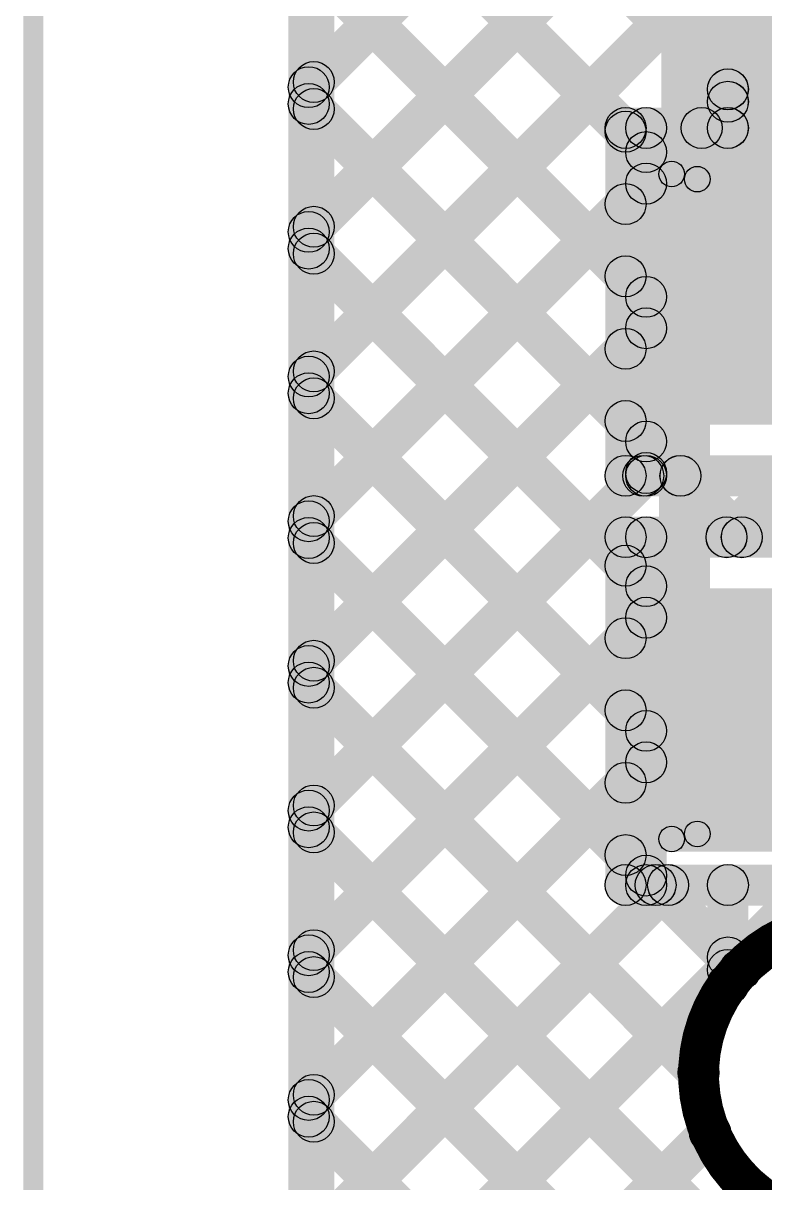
# Model space of a CAD drawing. Header units: millimetres. Extents: x 0 to 5.55, y 0 to 1.02.
# Drawn here: x -0.0019 to 0.1432, y 0.3828 to 0.6095 of the extents above; entities that cross this region are included whole.
import ezdxf

# ---------------------------------------------------------------- set-up
doc = ezdxf.new("R2010")
doc.units = ezdxf.units.MM
doc.header["$MEASUREMENT"] = 0
for name, color, linetype in [('BottomLayer', 5, 'Continuous'), ('BottomOverlay', 54, 'Continuous'), ('BottomPaste', 16, 'Continuous'), ('BottomSolder', 6, 'Continuous'), ('Mechanical2', 216, 'Continuous'), ('TopLayer', 1, 'Continuous'), ('TopOverlay', 2, 'Continuous'), ('TopPaste', 8, 'Continuous'), ('TopSolder', 216, 'Continuous')]:
    doc.layers.add(name, color=color, linetype=linetype)

# ---------------------------------------------------------------- blocks, each defined once
blk = doc.blocks.new('RES_0805_B_8')
at = {"layer": 'BottomLayer'}
for points in [[(-0.06, 0.025), (-0.02, 0.025), (-0.02, -0.025), (-0.06, -0.025)], [(0.02, 0.025), (0.06, 0.025), (0.06, -0.025), (0.02, -0.025)]]:
    blk.add_hatch(color=5, dxfattribs=at).paths.add_polyline_path(points)
at = {"layer": 'BottomOverlay'}
h = blk.add_hatch(color=54, dxfattribs=at)
edge = h.paths.add_edge_path()
edge.add_arc((-0.064, 0.029), 0.0025, 0, 360)
h = blk.add_hatch(color=54, dxfattribs=at)
edge = h.paths.add_edge_path()
edge.add_arc((-0.064, 0.029), 0.0025, 0, 360)
for points in [[(-0.064, 0.0265), (-0.064, 0.0315), (0.064, 0.0315), (0.064, 0.0265)], [(-0.0665, 0.029), (-0.0615, 0.029), (-0.0615, -0.029), (-0.0665, -0.029)], [(0.0615, 0.029), (0.0665, 0.029), (0.0665, -0.029), (0.0615, -0.029)], [(-0.064, -0.0315), (-0.064, -0.0265), (0.064, -0.0265), (0.064, -0.0315)]]:
    blk.add_hatch(color=54, dxfattribs=at).paths.add_polyline_path(points)
h = blk.add_hatch(color=54, dxfattribs=at)
edge = h.paths.add_edge_path()
edge.add_arc((0.064, 0.029), 0.0025, 0, 360)
h = blk.add_hatch(color=54, dxfattribs=at)
edge = h.paths.add_edge_path()
edge.add_arc((0.064, 0.029), 0.0025, 0, 360)
h = blk.add_hatch(color=54, dxfattribs=at)
edge = h.paths.add_edge_path()
edge.add_arc((-0.064, -0.029), 0.0025, 0, 360)
h = blk.add_hatch(color=54, dxfattribs=at)
edge = h.paths.add_edge_path()
edge.add_arc((-0.064, -0.029), 0.0025, 0, 360)
h = blk.add_hatch(color=54, dxfattribs=at)
edge = h.paths.add_edge_path()
edge.add_arc((0.064, -0.029), 0.0025, 0, 360)
h = blk.add_hatch(color=54, dxfattribs=at)
edge = h.paths.add_edge_path()
edge.add_arc((0.064, -0.029), 0.0025, 0, 360)
at = {"layer": 'BottomPaste'}
for points in [[(-0.06, 0.025), (-0.02, 0.025), (-0.02, -0.025), (-0.06, -0.025)], [(0.02, 0.025), (0.06, 0.025), (0.06, -0.025), (0.02, -0.025)]]:
    blk.add_hatch(color=16, dxfattribs=at).paths.add_polyline_path(points)
at = {"layer": 'BottomSolder'}
for points in [[(-0.064, 0.029), (-0.016, 0.029), (-0.016, -0.029), (-0.064, -0.029)], [(0.016, 0.029), (0.064, 0.029), (0.064, -0.029), (0.016, -0.029)]]:
    blk.add_hatch(color=6, dxfattribs=at).paths.add_polyline_path(points)
at = {"layer": 'BottomOverlay'}
for centre in [(-0.064, 0.029), (-0.064, 0.029), (0.064, 0.029), (0.064, 0.029), (-0.064, -0.029), (-0.064, -0.029), (0.064, -0.029), (0.064, -0.029)]:
    blk.add_circle(centre, 0.0025, dxfattribs=at)
blk = doc.blocks.new('LED_0805_27')
at = {"layer": 'TopLayer'}
for points in [[(-0.05999, 0.03001), (-0.01999, 0.03001), (-0.01999, -0.02999), (-0.05999, -0.02999)], [(0.02001, 0.03001), (0.06001, 0.03001), (0.06001, -0.02999), (0.02001, -0.02999)]]:
    blk.add_hatch(color=1, dxfattribs=at).paths.add_polyline_path(points)
at = {"layer": 'TopOverlay'}
h = blk.add_hatch(color=2, dxfattribs=at)
edge = h.paths.add_edge_path()
edge.add_arc((-0.06499, 0.03501), 0.0025, 0, 360)
h = blk.add_hatch(color=2, dxfattribs=at)
edge = h.paths.add_edge_path()
edge.add_arc((-0.06499, 0.03501), 0.0025, 0, 360)
for points in [[(-0.06499, 0.03251), (-0.06499, 0.03751), (0.06501, 0.03751), (0.06501, 0.03251)], [(0.09601, 0.03701), (0.06401, 0.03701), (0.06401, -0.03699), (0.09601, -0.03699)], [(-0.06749, 0.03501), (-0.06249, 0.03501), (-0.06249, -0.03499), (-0.06749, -0.03499)], [(0.06251, 0.03501), (0.06751, 0.03501), (0.06751, -0.03499), (0.06251, -0.03499)], [(-0.06499, -0.03749), (-0.06499, -0.03249), (0.06501, -0.03249), (0.06501, -0.03749)]]:
    blk.add_hatch(color=2, dxfattribs=at).paths.add_polyline_path(points)
h = blk.add_hatch(color=2, dxfattribs=at)
edge = h.paths.add_edge_path()
edge.add_arc((0.06501, 0.03501), 0.0025, 0, 360)
h = blk.add_hatch(color=2, dxfattribs=at)
edge = h.paths.add_edge_path()
edge.add_arc((0.06501, 0.03501), 0.0025, 0, 360)
h = blk.add_hatch(color=2, dxfattribs=at)
edge = h.paths.add_edge_path()
edge.add_arc((-0.06499, -0.03499), 0.0025, 0, 360)
h = blk.add_hatch(color=2, dxfattribs=at)
edge = h.paths.add_edge_path()
edge.add_arc((-0.06499, -0.03499), 0.0025, 0, 360)
h = blk.add_hatch(color=2, dxfattribs=at)
edge = h.paths.add_edge_path()
edge.add_arc((0.06501, -0.03499), 0.0025, 0, 360)
h = blk.add_hatch(color=2, dxfattribs=at)
edge = h.paths.add_edge_path()
edge.add_arc((0.06501, -0.03499), 0.0025, 0, 360)
at = {"layer": 'TopPaste'}
for points in [[(-0.05999, 0.03001), (-0.01999, 0.03001), (-0.01999, -0.02999), (-0.05999, -0.02999)], [(0.02001, 0.03001), (0.06001, 0.03001), (0.06001, -0.02999), (0.02001, -0.02999)]]:
    blk.add_hatch(color=8, dxfattribs=at).paths.add_polyline_path(points)
at = {"layer": 'TopSolder'}
for points in [[(-0.06399, 0.03401), (-0.01599, 0.03401), (-0.01599, -0.03399), (-0.06399, -0.03399)], [(0.01601, 0.03401), (0.06401, 0.03401), (0.06401, -0.03399), (0.01601, -0.03399)]]:
    blk.add_hatch(color=216, dxfattribs=at).paths.add_polyline_path(points)
at = {"layer": 'TopOverlay'}
for centre in [(-0.06499, 0.03501), (-0.06499, 0.03501), (0.06501, 0.03501), (0.06501, 0.03501), (-0.06499, -0.03499), (-0.06499, -0.03499), (0.06501, -0.03499), (0.06501, -0.03499)]:
    blk.add_circle(centre, 0.0025, dxfattribs=at)

msp = doc.modelspace()

# ---------------------------------------------------------------- hatches: boundary and pattern name
at = {"layer": 'BottomLayer'}
for points in [[(0.05683, 0.59416), (0.05117, 0.59981), (0.44919, 0.99783), (0.45484, 0.99217)], [(0.058, 0.04143), (0.05, 0.04143), (0.05, 0.995), (0.058, 0.995)], [(0.05117, 0.67574), (0.05683, 0.6814), (0.13883, 0.5994), (0.13317, 0.59374)], [(0.05117, 0.64746), (0.05683, 0.65311), (0.12283, 0.58711), (0.11717, 0.58146)], [(0.05683, 0.56587), (0.05117, 0.57153), (0.12773, 0.64809), (0.13339, 0.64243)], [(0.05683, 0.53759), (0.05117, 0.54325), (0.13317, 0.62525), (0.13883, 0.61959)], [(0.05117, 0.61917), (0.05683, 0.62483), (0.12283, 0.55883), (0.11717, 0.55317)], [(0.14, 0.589), (0.132, 0.589), (0.132, 0.62342), (0.14, 0.62342)], [(0.05117, 0.59089), (0.05683, 0.59655), (0.12283, 0.53055), (0.11717, 0.52489)], [(0.1337, 0.58617), (0.12804, 0.59183), (0.13317, 0.59696), (0.13883, 0.5913)], [(0.12, 0.585), (0.12, 0.593), (0.136, 0.593), (0.136, 0.585)], [(0.124, 0.521), (0.116, 0.521), (0.116, 0.589), (0.124, 0.589)], [(0.05683, 0.5093), (0.05117, 0.51496), (0.11717, 0.58096), (0.12283, 0.5753)], [(0.05117, 0.56261), (0.05683, 0.56826), (0.12283, 0.50226), (0.11717, 0.49661)], [(0.05683, 0.48102), (0.05117, 0.48668), (0.11717, 0.55268), (0.12283, 0.54702)], [(0.05117, 0.53432), (0.05683, 0.53998), (0.12283, 0.47398), (0.11717, 0.46832)], [(0.11717, 0.52489), (0.12283, 0.53055), (0.12955, 0.52383), (0.12389, 0.51817)], [(0.05683, 0.45274), (0.05117, 0.45839), (0.11717, 0.52439), (0.12283, 0.51874)], [(0.12, 0.517), (0.12, 0.525), (0.198, 0.525), (0.198, 0.517)], [(0.12389, 0.51817), (0.12955, 0.52383), (0.14155, 0.51183), (0.13589, 0.50617)], [(0.13855, 0.50617), (0.13289, 0.51183), (0.14489, 0.52383), (0.15055, 0.51817)], [(0.12, 0.505), (0.12, 0.513), (0.198, 0.513), (0.198, 0.505)], [(0.05117, 0.50604), (0.05683, 0.51169), (0.12283, 0.44569), (0.11717, 0.44004)], [(0.124, 0.441), (0.116, 0.441), (0.116, 0.509), (0.124, 0.509)], [(0.05683, 0.42445), (0.05117, 0.43011), (0.11717, 0.49611), (0.12283, 0.49045)], [(0.05117, 0.47775), (0.05683, 0.48341), (0.13308, 0.40716), (0.12743, 0.4015)], [(0.05683, 0.39617), (0.05117, 0.40182), (0.11717, 0.46782), (0.12283, 0.46217)], [(0.05117, 0.44947), (0.05683, 0.45512), (0.19933, 0.31262), (0.19367, 0.30697)], [(0.12, 0.437), (0.12, 0.445), (0.198, 0.445), (0.198, 0.437)], [(0.05683, 0.3396), (0.05117, 0.34526), (0.14974, 0.44383), (0.1554, 0.43817)], [(0.05683, 0.36788), (0.05117, 0.37354), (0.12146, 0.44383), (0.12712, 0.43817)], [(0.11904, 0.43817), (0.12469, 0.44383), (0.14123, 0.42729), (0.13558, 0.42163)], [(0.05117, 0.42118), (0.05683, 0.42684), (0.43941, 0.04426), (0.43375, 0.0386)], [(0.05117, 0.3929), (0.05683, 0.39856), (0.41112, 0.04426), (0.40547, 0.0386)], [(0.05683, 0.31131), (0.05117, 0.31697), (0.12968, 0.39548), (0.13533, 0.38982)]]:
    msp.add_hatch(color=5, dxfattribs=at).paths.add_polyline_path(points)
h = msp.add_hatch(color=5, dxfattribs=at)
edge = h.paths.add_edge_path()
edge.add_arc((0.054, 0.59699), 0.004, 0, 360)
h = msp.add_hatch(color=5, dxfattribs=at)
edge = h.paths.add_edge_path()
edge.add_arc((0.136, 0.59657), 0.004, 0, 360)
h = msp.add_hatch(color=5, dxfattribs=at)
edge = h.paths.add_edge_path()
edge.add_arc((0.054, 0.59372), 0.004, 0, 360)
h = msp.add_hatch(color=5, dxfattribs=at)
edge = h.paths.add_edge_path()
edge.add_arc((0.136, 0.59413), 0.004, 0, 360)
h = msp.add_hatch(color=5, dxfattribs=at)
edge = h.paths.add_edge_path()
edge.add_arc((0.12, 0.589), 0.004, 0, 360)
h = msp.add_hatch(color=5, dxfattribs=at)
edge = h.paths.add_edge_path()
edge.add_arc((0.12, 0.589), 0.004, 0, 360)
h = msp.add_hatch(color=5, dxfattribs=at)
edge = h.paths.add_edge_path()
edge.add_arc((0.13087, 0.589), 0.004, 0, 360)
h = msp.add_hatch(color=5, dxfattribs=at)
edge = h.paths.add_edge_path()
edge.add_arc((0.136, 0.589), 0.004, 0, 360)
h = msp.add_hatch(color=5, dxfattribs=at)
edge = h.paths.add_edge_path()
edge.add_arc((0.136, 0.589), 0.004, 0, 360)
h = msp.add_hatch(color=5, dxfattribs=at)
edge = h.paths.add_edge_path()
edge.add_arc((0.12, 0.58429), 0.004, 0, 360)
h = msp.add_hatch(color=5, dxfattribs=at)
edge = h.paths.add_edge_path()
edge.add_arc((0.12, 0.57813), 0.004, 0, 360)
h = msp.add_hatch(color=5, dxfattribs=at)
edge = h.paths.add_edge_path()
edge.add_arc((0.054, 0.5687), 0.004, 0, 360)
h = msp.add_hatch(color=5, dxfattribs=at)
edge = h.paths.add_edge_path()
edge.add_arc((0.054, 0.56543), 0.004, 0, 360)
h = msp.add_hatch(color=5, dxfattribs=at)
edge = h.paths.add_edge_path()
edge.add_arc((0.12, 0.556), 0.004, 0, 360)
h = msp.add_hatch(color=5, dxfattribs=at)
edge = h.paths.add_edge_path()
edge.add_arc((0.12, 0.54985), 0.004, 0, 360)
h = msp.add_hatch(color=5, dxfattribs=at)
edge = h.paths.add_edge_path()
edge.add_arc((0.054, 0.54042), 0.004, 0, 360)
h = msp.add_hatch(color=5, dxfattribs=at)
edge = h.paths.add_edge_path()
edge.add_arc((0.054, 0.53715), 0.004, 0, 360)
h = msp.add_hatch(color=5, dxfattribs=at)
edge = h.paths.add_edge_path()
edge.add_arc((0.12, 0.52772), 0.004, 0, 360)
h = msp.add_hatch(color=5, dxfattribs=at)
edge = h.paths.add_edge_path()
edge.add_arc((0.12, 0.52772), 0.004, 0, 360)
h = msp.add_hatch(color=5, dxfattribs=at)
edge = h.paths.add_edge_path()
edge.add_arc((0.12, 0.52156), 0.004, 0, 360)
h = msp.add_hatch(color=5, dxfattribs=at)
edge = h.paths.add_edge_path()
edge.add_arc((0.12, 0.521), 0.004, 0, 360)
h = msp.add_hatch(color=5, dxfattribs=at)
edge = h.paths.add_edge_path()
edge.add_arc((0.12, 0.521), 0.004, 0, 360)
h = msp.add_hatch(color=5, dxfattribs=at)
edge = h.paths.add_edge_path()
edge.add_arc((0.12672, 0.521), 0.004, 0, 360)
h = msp.add_hatch(color=5, dxfattribs=at)
edge = h.paths.add_edge_path()
edge.add_arc((0.12672, 0.521), 0.004, 0, 360)
h = msp.add_hatch(color=5, dxfattribs=at)
edge = h.paths.add_edge_path()
edge.add_arc((0.054, 0.51213), 0.004, 0, 360)
h = msp.add_hatch(color=5, dxfattribs=at)
edge = h.paths.add_edge_path()
edge.add_arc((0.054, 0.50886), 0.004, 0, 360)
h = msp.add_hatch(color=5, dxfattribs=at)
edge = h.paths.add_edge_path()
edge.add_arc((0.12, 0.509), 0.004, 0, 360)
h = msp.add_hatch(color=5, dxfattribs=at)
edge = h.paths.add_edge_path()
edge.add_arc((0.12, 0.509), 0.004, 0, 360)
h = msp.add_hatch(color=5, dxfattribs=at)
edge = h.paths.add_edge_path()
edge.add_arc((0.13572, 0.509), 0.004, 0, 360)
h = msp.add_hatch(color=5, dxfattribs=at)
edge = h.paths.add_edge_path()
edge.add_arc((0.13872, 0.509), 0.004, 0, 360)
h = msp.add_hatch(color=5, dxfattribs=at)
edge = h.paths.add_edge_path()
edge.add_arc((0.12, 0.49943), 0.004, 0, 360)
h = msp.add_hatch(color=5, dxfattribs=at)
edge = h.paths.add_edge_path()
edge.add_arc((0.12, 0.49328), 0.004, 0, 360)
h = msp.add_hatch(color=5, dxfattribs=at)
edge = h.paths.add_edge_path()
edge.add_arc((0.054, 0.48385), 0.004, 0, 360)
h = msp.add_hatch(color=5, dxfattribs=at)
edge = h.paths.add_edge_path()
edge.add_arc((0.054, 0.48058), 0.004, 0, 360)
h = msp.add_hatch(color=5, dxfattribs=at)
edge = h.paths.add_edge_path()
edge.add_arc((0.12, 0.47115), 0.004, 0, 360)
h = msp.add_hatch(color=5, dxfattribs=at)
edge = h.paths.add_edge_path()
edge.add_arc((0.12, 0.465), 0.004, 0, 360)
h = msp.add_hatch(color=5, dxfattribs=at)
edge = h.paths.add_edge_path()
edge.add_arc((0.054, 0.45556), 0.004, 0, 360)
h = msp.add_hatch(color=5, dxfattribs=at)
edge = h.paths.add_edge_path()
edge.add_arc((0.054, 0.4523), 0.004, 0, 360)
h = msp.add_hatch(color=5, dxfattribs=at)
edge = h.paths.add_edge_path()
edge.add_arc((0.12, 0.44286), 0.004, 0, 360)
h = msp.add_hatch(color=5, dxfattribs=at)
edge = h.paths.add_edge_path()
edge.add_arc((0.12, 0.441), 0.004, 0, 360)
h = msp.add_hatch(color=5, dxfattribs=at)
edge = h.paths.add_edge_path()
edge.add_arc((0.12, 0.441), 0.004, 0, 360)
h = msp.add_hatch(color=5, dxfattribs=at)
edge = h.paths.add_edge_path()
edge.add_arc((0.12186, 0.441), 0.004, 0, 360)
h = msp.add_hatch(color=5, dxfattribs=at)
edge = h.paths.add_edge_path()
edge.add_arc((0.12429, 0.441), 0.004, 0, 360)
h = msp.add_hatch(color=5, dxfattribs=at)
edge = h.paths.add_edge_path()
edge.add_arc((0.054, 0.42728), 0.004, 0, 360)
h = msp.add_hatch(color=5, dxfattribs=at)
edge = h.paths.add_edge_path()
edge.add_arc((0.13841, 0.42446), 0.004, 0, 360)
h = msp.add_hatch(color=5, dxfattribs=at)
edge = h.paths.add_edge_path()
edge.add_arc((0.054, 0.42401), 0.004, 0, 360)
h = msp.add_hatch(color=5, dxfattribs=at)
edge = h.paths.add_edge_path()
edge.add_arc((0.13025, 0.40433), 0.004, 0, 360)
h = msp.add_hatch(color=5, dxfattribs=at)
edge = h.paths.add_edge_path()
edge.add_arc((0.054, 0.399), 0.004, 0, 360)
h = msp.add_hatch(color=5, dxfattribs=at)
edge = h.paths.add_edge_path()
edge.add_arc((0.054, 0.39573), 0.004, 0, 360)
h = msp.add_hatch(color=5, dxfattribs=at)
edge = h.paths.add_edge_path()
edge.add_arc((0.1325, 0.39265), 0.004, 0, 360)
at = {"layer": 'Mechanical2'}
msp.add_hatch(color=216, dxfattribs=at).paths.add_polyline_path([(0.00208, -0.00129), (-0.00185, -0.00129), (-0.00185, 1.02233), (0.00208, 1.02233)])
at = {"layer": 'TopLayer'}
for points in [[(0.05783, 0.59516), (0.05217, 0.60081), (0.44775, 0.9964), (0.45341, 0.99074)], [(0.059, 0.04), (0.051, 0.04), (0.051, 0.99357), (0.059, 0.99357)], [(0.05217, 0.67474), (0.05783, 0.6804), (0.13882, 0.59941), (0.13317, 0.59375)], [(0.05217, 0.64646), (0.05783, 0.65211), (0.11882, 0.59112), (0.11317, 0.58546)], [(0.05783, 0.56687), (0.05217, 0.57253), (0.12773, 0.64809), (0.13339, 0.64243)], [(0.05783, 0.53859), (0.05217, 0.54425), (0.13317, 0.62524), (0.13882, 0.61958)], [(0.05217, 0.61817), (0.05783, 0.62383), (0.11882, 0.56284), (0.11317, 0.55718)], [(0.13999, 0.58901), (0.13199, 0.58901), (0.13199, 0.62343), (0.13999, 0.62343)], [(0.1337, 0.58618), (0.12804, 0.59183), (0.13317, 0.59696), (0.13882, 0.5913)], [(0.05217, 0.58989), (0.05783, 0.59555), (0.11882, 0.53455), (0.11317, 0.5289)], [(0.11599, 0.58501), (0.11599, 0.59301), (0.13599, 0.59301), (0.13599, 0.58501)], [(0.11999, 0.52101), (0.11199, 0.52101), (0.11199, 0.58901), (0.11999, 0.58901)], [(0.05783, 0.5103), (0.05217, 0.51596), (0.11317, 0.57696), (0.11882, 0.5713)], [(0.05217, 0.56161), (0.05783, 0.56726), (0.11882, 0.50627), (0.11317, 0.50061)], [(0.05783, 0.48202), (0.05217, 0.48768), (0.11317, 0.54867), (0.11882, 0.54301)], [(0.05217, 0.53332), (0.05783, 0.53898), (0.11882, 0.47798), (0.11317, 0.47233)], [(0.05783, 0.45374), (0.05217, 0.45939), (0.11661, 0.52383), (0.12227, 0.51818)], [(0.11599, 0.51701), (0.11599, 0.52501), (0.1965, 0.52501), (0.1965, 0.51701)], [(0.12388, 0.51818), (0.12954, 0.52383), (0.14154, 0.51183), (0.13588, 0.50618)], [(0.13855, 0.50618), (0.1329, 0.51183), (0.1449, 0.52383), (0.15055, 0.51818)], [(0.11599, 0.50501), (0.11599, 0.51301), (0.1965, 0.51301), (0.1965, 0.50501)], [(0.05217, 0.50504), (0.05783, 0.51069), (0.11882, 0.4497), (0.11317, 0.44404)], [(0.11999, 0.44101), (0.11199, 0.44101), (0.11199, 0.50901), (0.11999, 0.50901)], [(0.05783, 0.42545), (0.05217, 0.43111), (0.11317, 0.4921), (0.11882, 0.48645)], [(0.05217, 0.47675), (0.05783, 0.48241), (0.13308, 0.40716), (0.12743, 0.4015)], [(0.05783, 0.39717), (0.05217, 0.40282), (0.11317, 0.46382), (0.11882, 0.45816)], [(0.05217, 0.44847), (0.05783, 0.45412), (0.19933, 0.31262), (0.19367, 0.30697)], [(0.11317, 0.44404), (0.11882, 0.4497), (0.12469, 0.44383), (0.11903, 0.43818)], [(0.11599, 0.43701), (0.11599, 0.44501), (0.136, 0.44501), (0.136, 0.43701)], [(0.05783, 0.36888), (0.05217, 0.37454), (0.12147, 0.44383), (0.12712, 0.43818)], [(0.11903, 0.43818), (0.12469, 0.44383), (0.13883, 0.42969), (0.13317, 0.42404)], [(0.14, 0.42158), (0.132, 0.42158), (0.132, 0.44101), (0.14, 0.44101)], [(0.05783, 0.3406), (0.05217, 0.34626), (0.13317, 0.42726), (0.13883, 0.4216)], [(0.05217, 0.42018), (0.05783, 0.42584), (0.44084, 0.04283), (0.43518, 0.03717)], [(0.05217, 0.3919), (0.05783, 0.39756), (0.41256, 0.04283), (0.4069, 0.03717)], [(0.05783, 0.31231), (0.05217, 0.31797), (0.12968, 0.39548), (0.13533, 0.38982)]]:
    msp.add_hatch(color=1, dxfattribs=at).paths.add_polyline_path(points)
h = msp.add_hatch(color=1, dxfattribs=at)
edge = h.paths.add_edge_path()
edge.add_arc((0.055, 0.59799), 0.004, 0, 360)
h = msp.add_hatch(color=1, dxfattribs=at)
edge = h.paths.add_edge_path()
edge.add_arc((0.13599, 0.59658), 0.004, 0, 360)
h = msp.add_hatch(color=1, dxfattribs=at)
edge = h.paths.add_edge_path()
edge.add_arc((0.055, 0.59272), 0.004, 0, 360)
h = msp.add_hatch(color=1, dxfattribs=at)
edge = h.paths.add_edge_path()
edge.add_arc((0.13599, 0.59413), 0.004, 0, 360)
h = msp.add_hatch(color=1, dxfattribs=at)
edge = h.paths.add_edge_path()
edge.add_arc((0.11599, 0.58901), 0.004, 0, 360)
h = msp.add_hatch(color=1, dxfattribs=at)
edge = h.paths.add_edge_path()
edge.add_arc((0.11599, 0.58901), 0.004, 0, 360)
h = msp.add_hatch(color=1, dxfattribs=at)
edge = h.paths.add_edge_path()
edge.add_arc((0.11599, 0.58829), 0.004, 0, 360)
h = msp.add_hatch(color=1, dxfattribs=at)
edge = h.paths.add_edge_path()
edge.add_arc((0.13087, 0.58901), 0.004, 0, 360)
h = msp.add_hatch(color=1, dxfattribs=at)
edge = h.paths.add_edge_path()
edge.add_arc((0.13599, 0.58901), 0.004, 0, 360)
h = msp.add_hatch(color=1, dxfattribs=at)
edge = h.paths.add_edge_path()
edge.add_arc((0.13599, 0.58901), 0.004, 0, 360)
h = msp.add_hatch(color=1, dxfattribs=at)
edge = h.paths.add_edge_path()
edge.add_arc((0.11599, 0.57413), 0.004, 0, 360)
h = msp.add_hatch(color=1, dxfattribs=at)
edge = h.paths.add_edge_path()
edge.add_arc((0.055, 0.5697), 0.004, 0, 360)
h = msp.add_hatch(color=1, dxfattribs=at)
edge = h.paths.add_edge_path()
edge.add_arc((0.055, 0.56443), 0.004, 0, 360)
h = msp.add_hatch(color=1, dxfattribs=at)
edge = h.paths.add_edge_path()
edge.add_arc((0.11599, 0.56001), 0.004, 0, 360)
h = msp.add_hatch(color=1, dxfattribs=at)
edge = h.paths.add_edge_path()
edge.add_arc((0.11599, 0.54584), 0.004, 0, 360)
h = msp.add_hatch(color=1, dxfattribs=at)
edge = h.paths.add_edge_path()
edge.add_arc((0.055, 0.54142), 0.004, 0, 360)
h = msp.add_hatch(color=1, dxfattribs=at)
edge = h.paths.add_edge_path()
edge.add_arc((0.055, 0.53615), 0.004, 0, 360)
h = msp.add_hatch(color=1, dxfattribs=at)
edge = h.paths.add_edge_path()
edge.add_arc((0.11599, 0.53172), 0.004, 0, 360)
h = msp.add_hatch(color=1, dxfattribs=at)
edge = h.paths.add_edge_path()
edge.add_arc((0.11599, 0.52101), 0.004, 0, 360)
h = msp.add_hatch(color=1, dxfattribs=at)
edge = h.paths.add_edge_path()
edge.add_arc((0.11599, 0.52101), 0.004, 0, 360)
h = msp.add_hatch(color=1, dxfattribs=at)
edge = h.paths.add_edge_path()
edge.add_arc((0.11944, 0.52101), 0.004, 0, 360)
h = msp.add_hatch(color=1, dxfattribs=at)
edge = h.paths.add_edge_path()
edge.add_arc((0.12671, 0.52101), 0.004, 0, 360)
h = msp.add_hatch(color=1, dxfattribs=at)
edge = h.paths.add_edge_path()
edge.add_arc((0.055, 0.51313), 0.004, 0, 360)
h = msp.add_hatch(color=1, dxfattribs=at)
edge = h.paths.add_edge_path()
edge.add_arc((0.11599, 0.50901), 0.004, 0, 360)
h = msp.add_hatch(color=1, dxfattribs=at)
edge = h.paths.add_edge_path()
edge.add_arc((0.11599, 0.50901), 0.004, 0, 360)
h = msp.add_hatch(color=1, dxfattribs=at)
edge = h.paths.add_edge_path()
edge.add_arc((0.13573, 0.50901), 0.004, 0, 360)
h = msp.add_hatch(color=1, dxfattribs=at)
edge = h.paths.add_edge_path()
edge.add_arc((0.13871, 0.50901), 0.004, 0, 360)
h = msp.add_hatch(color=1, dxfattribs=at)
edge = h.paths.add_edge_path()
edge.add_arc((0.055, 0.50787), 0.004, 0, 360)
h = msp.add_hatch(color=1, dxfattribs=at)
edge = h.paths.add_edge_path()
edge.add_arc((0.11599, 0.50344), 0.004, 0, 360)
h = msp.add_hatch(color=1, dxfattribs=at)
edge = h.paths.add_edge_path()
edge.add_arc((0.11599, 0.48927), 0.004, 0, 360)
h = msp.add_hatch(color=1, dxfattribs=at)
edge = h.paths.add_edge_path()
edge.add_arc((0.055, 0.48485), 0.004, 0, 360)
h = msp.add_hatch(color=1, dxfattribs=at)
edge = h.paths.add_edge_path()
edge.add_arc((0.055, 0.47958), 0.004, 0, 360)
h = msp.add_hatch(color=1, dxfattribs=at)
edge = h.paths.add_edge_path()
edge.add_arc((0.11599, 0.47516), 0.004, 0, 360)
h = msp.add_hatch(color=1, dxfattribs=at)
edge = h.paths.add_edge_path()
edge.add_arc((0.11599, 0.46099), 0.004, 0, 360)
h = msp.add_hatch(color=1, dxfattribs=at)
edge = h.paths.add_edge_path()
edge.add_arc((0.055, 0.45656), 0.004, 0, 360)
h = msp.add_hatch(color=1, dxfattribs=at)
edge = h.paths.add_edge_path()
edge.add_arc((0.055, 0.4513), 0.004, 0, 360)
h = msp.add_hatch(color=1, dxfattribs=at)
edge = h.paths.add_edge_path()
edge.add_arc((0.11599, 0.44687), 0.004, 0, 360)
h = msp.add_hatch(color=1, dxfattribs=at)
edge = h.paths.add_edge_path()
edge.add_arc((0.11599, 0.44687), 0.004, 0, 360)
h = msp.add_hatch(color=1, dxfattribs=at)
edge = h.paths.add_edge_path()
edge.add_arc((0.11599, 0.44101), 0.004, 0, 360)
h = msp.add_hatch(color=1, dxfattribs=at)
edge = h.paths.add_edge_path()
edge.add_arc((0.11599, 0.44101), 0.004, 0, 360)
h = msp.add_hatch(color=1, dxfattribs=at)
edge = h.paths.add_edge_path()
edge.add_arc((0.12186, 0.44101), 0.004, 0, 360)
h = msp.add_hatch(color=1, dxfattribs=at)
edge = h.paths.add_edge_path()
edge.add_arc((0.12186, 0.44101), 0.004, 0, 360)
h = msp.add_hatch(color=1, dxfattribs=at)
edge = h.paths.add_edge_path()
edge.add_arc((0.12429, 0.44101), 0.004, 0, 360)
h = msp.add_hatch(color=1, dxfattribs=at)
edge = h.paths.add_edge_path()
edge.add_arc((0.136, 0.44101), 0.004, 0, 360)
h = msp.add_hatch(color=1, dxfattribs=at)
edge = h.paths.add_edge_path()
edge.add_arc((0.136, 0.44101), 0.004, 0, 360)
h = msp.add_hatch(color=1, dxfattribs=at)
edge = h.paths.add_edge_path()
edge.add_arc((0.055, 0.42828), 0.004, 0, 360)
h = msp.add_hatch(color=1, dxfattribs=at)
edge = h.paths.add_edge_path()
edge.add_arc((0.136, 0.42686), 0.004, 0, 360)
h = msp.add_hatch(color=1, dxfattribs=at)
edge = h.paths.add_edge_path()
edge.add_arc((0.055, 0.42301), 0.004, 0, 360)
h = msp.add_hatch(color=1, dxfattribs=at)
edge = h.paths.add_edge_path()
edge.add_arc((0.136, 0.42443), 0.004, 0, 360)
h = msp.add_hatch(color=1, dxfattribs=at)
edge = h.paths.add_edge_path()
edge.add_arc((0.136, 0.42158), 0.004, 0, 360)
h = msp.add_hatch(color=1, dxfattribs=at)
edge = h.paths.add_edge_path()
edge.add_arc((0.136, 0.42158), 0.004, 0, 360)
h = msp.add_hatch(color=1, dxfattribs=at)
edge = h.paths.add_edge_path()
edge.add_arc((0.13025, 0.40433), 0.004, 0, 360)
h = msp.add_hatch(color=1, dxfattribs=at)
edge = h.paths.add_edge_path()
edge.add_arc((0.055, 0.4), 0.004, 0, 360)
h = msp.add_hatch(color=1, dxfattribs=at)
edge = h.paths.add_edge_path()
edge.add_arc((0.055, 0.39473), 0.004, 0, 360)
h = msp.add_hatch(color=1, dxfattribs=at)
edge = h.paths.add_edge_path()
edge.add_arc((0.1325, 0.39265), 0.004, 0, 360)

# ---------------------------------------------------------------- linework, layer by layer
at = {"layer": 'BottomLayer', "const_width": 0.008}
msp.add_lwpolyline([(0.15546, 0.3746, -1.97187), (0.1894, 0.40854)], format="xyb", dxfattribs=at)
at = {"layer": 'BottomLayer'}
for centre in [(0.054, 0.59699), (0.136, 0.59657), (0.054, 0.59372), (0.136, 0.59413), (0.12, 0.589), (0.12, 0.589), (0.13087, 0.589), (0.136, 0.589), (0.136, 0.589), (0.12, 0.58429), (0.12, 0.57813), (0.054, 0.5687), (0.054, 0.56543), (0.12, 0.556), (0.12, 0.54985), (0.054, 0.54042), (0.054, 0.53715), (0.12, 0.52772), (0.12, 0.52772), (0.12, 0.52156), (0.12, 0.521), (0.12, 0.521), (0.12672, 0.521), (0.12672, 0.521), (0.054, 0.51213), (0.054, 0.50886), (0.12, 0.509), (0.12, 0.509), (0.13572, 0.509), (0.13872, 0.509), (0.12, 0.49943), (0.12, 0.49328), (0.054, 0.48385), (0.054, 0.48058), (0.12, 0.47115), (0.12, 0.465), (0.054, 0.45556), (0.054, 0.4523), (0.12, 0.44286), (0.12, 0.441), (0.12, 0.441), (0.12186, 0.441), (0.12429, 0.441), (0.054, 0.42728), (0.13841, 0.42446), (0.054, 0.42401), (0.13025, 0.40433), (0.054, 0.399), (0.054, 0.39573), (0.1325, 0.39265)]:
    msp.add_circle(centre, 0.004, dxfattribs=at)
at = {"layer": 'TopLayer', "const_width": 0.008}
msp.add_lwpolyline([(0.18975, 0.404, -1.379139), (0.136, 0.42158)], format="xyb", dxfattribs=at)
at = {"layer": 'TopLayer'}
for centre in [(0.055, 0.59799), (0.13599, 0.59658), (0.055, 0.59272), (0.13599, 0.59413), (0.11599, 0.58901), (0.11599, 0.58901), (0.11599, 0.58829), (0.13087, 0.58901), (0.13599, 0.58901), (0.13599, 0.58901), (0.11599, 0.57413), (0.055, 0.5697), (0.055, 0.56443), (0.11599, 0.56001), (0.11599, 0.54584), (0.055, 0.54142), (0.055, 0.53615), (0.11599, 0.53172), (0.11599, 0.52101), (0.11599, 0.52101), (0.11944, 0.52101), (0.12671, 0.52101), (0.055, 0.51313), (0.11599, 0.50901), (0.11599, 0.50901), (0.13573, 0.50901), (0.13871, 0.50901), (0.055, 0.50787), (0.11599, 0.50344), (0.11599, 0.48927), (0.055, 0.48485), (0.055, 0.47958), (0.11599, 0.47516), (0.11599, 0.46099), (0.055, 0.45656), (0.055, 0.4513), (0.11599, 0.44687), (0.11599, 0.44687), (0.11599, 0.44101), (0.11599, 0.44101), (0.12186, 0.44101), (0.12186, 0.44101), (0.12429, 0.44101), (0.136, 0.44101), (0.136, 0.44101), (0.055, 0.42828), (0.136, 0.42686), (0.055, 0.42301), (0.136, 0.42443), (0.136, 0.42158), (0.136, 0.42158), (0.13025, 0.40433), (0.055, 0.4), (0.055, 0.39473), (0.1325, 0.39265)]:
    msp.add_circle(centre, 0.004, dxfattribs=at)

# ---------------------------------------------------------------- block references
at = {"rotation": 90}
for name, p in [('LED_0805_27', (0.16, 0.515)), ('RES_0805_B_8', (0.159, 0.515))]:
    msp.add_blockref(name, p, dxfattribs=at)

doc.saveas('drawing.dxf')
